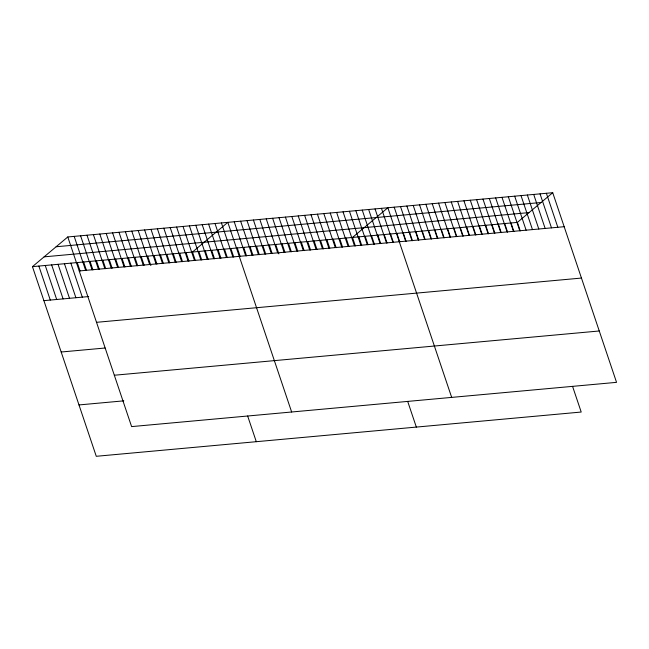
<?xml version="1.0" encoding="UTF-8"?>
<svg xmlns="http://www.w3.org/2000/svg" width="649" height="649" viewBox="0 0 649 649"><rect width="100%" height="100%" fill="white"/><g stroke="black" fill="none" stroke-linecap="round" stroke-linejoin="round"><path stroke-width="0.97" d="M572.564 386.366L581.212 412.042L96.271 456.296L32.45 266.65L67.788 236.958L552.729 192.704L616.55 382.35L131.617 426.604L67.788 236.958M32.45 266.65L517.383 222.396L552.729 192.704M56.13 246.758L541.063 202.504M44.116 256.85L529.049 212.604M79.235 270.949L564.168 226.704M43.889 300.649L88.702 296.561M96.523 322.318L581.455 278.064M61.176 352.009L105.073 348.01M114.329 375.236L599.262 330.982M78.983 404.935L123.797 400.847M546.385 193.28L557.824 227.28M540.041 193.864L551.488 227.856M533.705 194.44L545.144 228.44M527.361 195.016L538.8 229.016M521.017 195.6L532.464 229.592M514.681 196.176L526.12 230.176M517.383 222.396L520.247 230.898M508.337 196.752L519.776 230.752M511.047 222.98L513.903 231.482M501.993 197.337L513.44 231.328M504.703 223.556L507.567 232.058M495.658 197.913L507.096 231.912M498.359 224.132L501.223 232.634M489.314 198.489L500.752 232.488M492.023 224.716L494.879 233.218M482.97 199.073L494.416 233.064M485.679 225.292L488.543 233.794M476.634 199.649L488.072 233.648M479.335 225.868L482.199 234.37M470.29 200.225L481.728 234.224M472.999 226.452L475.855 234.946M463.946 200.809L475.384 234.8M466.655 227.028L469.511 235.53M457.602 201.385L469.049 235.384M460.311 227.604L463.175 236.106M451.266 201.961L462.705 235.96M453.967 228.188L456.831 236.682M444.922 202.545L456.361 236.536M447.632 228.764L450.487 237.266M438.578 203.121L450.025 237.12M441.288 229.34L444.151 237.842M432.242 203.697L443.681 237.696M434.944 229.924L437.807 238.418M425.898 204.281L437.337 238.272M428.608 230.5L431.463 239.002M419.554 204.857L431.001 238.856M422.264 231.076L425.127 239.578M413.218 205.433L424.657 239.432M415.92 231.661L418.783 240.154M406.874 206.017L418.313 240.008M409.584 232.237L412.44 240.738M400.53 206.593L411.977 240.592M403.24 232.813L406.104 241.314M394.194 207.169L405.633 241.168M396.896 233.397L399.76 241.89M451.672 397.391L387.851 207.753L352.504 237.445L355.368 245.947M390.56 233.973L393.416 242.475M381.45 208.337L392.888 242.328M384.216 234.549L387.072 243.051M375.049 208.921L386.488 242.913M377.872 235.133L380.736 243.626M368.648 209.505L380.087 243.497M371.528 235.709L374.392 244.211M362.247 210.089L373.686 244.081M365.192 236.285L368.048 244.787M355.847 210.674L367.285 244.665M358.848 236.869L361.712 245.363M349.446 211.258L360.885 245.249M407.686 401.406L416.334 427.091M343.045 211.842L354.484 245.833M346.104 238.029L348.967 246.531M336.636 212.426L348.083 246.417M339.703 238.613L342.567 247.115M330.236 213.01L341.682 247.001M333.302 239.197L336.166 247.699M323.835 213.594L335.282 247.585M326.901 239.781L329.765 248.283M317.434 214.178L328.881 248.169M320.501 240.365L323.364 248.867M311.033 214.762L322.48 248.754M314.1 240.949L316.963 249.451M304.632 215.346L316.079 249.338M307.699 241.533L310.563 250.035M298.232 215.93L309.678 249.922M301.298 242.118L304.162 250.619M291.831 216.515L303.27 250.506M294.897 242.702L297.761 251.204M285.43 217.099L296.869 251.09M288.497 243.286L291.36 251.788M279.029 217.683L290.468 251.674M282.096 243.87L284.952 252.372M272.629 218.267L284.067 252.258M275.695 244.454L278.875 253.897M266.228 218.851L277.667 252.842M269.294 245.038L272.15 253.54M259.827 219.435L271.266 253.426M262.894 245.622L265.749 254.124M253.426 220.019L264.865 254.01M256.493 246.206L259.349 254.708M247.026 220.603L258.464 254.595M250.092 246.79L252.948 255.292M240.625 221.187L252.063 255.179M243.691 247.374L246.547 255.876M234.224 221.771L245.663 255.763M237.291 247.959L240.146 256.46M291.644 411.993L227.823 222.356L192.477 252.047L195.341 260.549M230.882 248.543L233.745 257.045M221.423 222.94L232.861 256.931M224.481 249.127L227.345 257.629M215.022 223.524L226.46 257.515M218.08 249.711L220.944 258.213M208.613 224.108L220.06 258.099M211.679 250.295L214.543 258.797M202.212 224.692L213.659 258.683M205.279 250.879L208.142 259.381M195.811 225.276L207.258 259.267M198.878 251.463L201.742 259.965M189.411 225.86L200.857 259.851M247.658 416.009L256.298 441.693M183.01 226.444L194.457 260.436M186.076 252.631L188.94 261.133M176.609 227.028L188.056 261.02M179.676 253.215L182.539 261.717M170.208 227.612L181.655 261.604M173.275 253.8L176.139 262.301M163.808 228.197L175.254 262.188M166.874 254.384L169.738 262.886M157.407 228.781L168.845 262.772M160.473 254.968L163.337 263.47M151.006 229.365L162.445 263.356M154.073 255.552L156.936 264.054M144.605 229.949L156.044 263.94M147.672 256.136L150.852 265.579M138.205 230.533L149.643 264.524M141.271 256.72L144.127 265.222M131.804 231.117L143.242 265.108M134.87 257.304L137.726 265.806M125.403 231.701L136.842 265.692M128.47 257.888L131.325 266.39M119.002 232.285L130.441 266.277M122.069 258.472L124.924 266.974M112.602 232.869L124.04 266.861M115.668 259.056L118.524 267.558M106.201 233.453L117.639 267.445M109.267 259.641L112.123 268.142M99.8 234.038L111.239 268.029M102.867 260.225L105.722 268.727M93.399 234.622L104.838 268.613M96.458 260.809L99.321 269.311M86.998 235.206L98.437 269.197M90.057 261.393L92.921 269.895M80.598 235.79L92.036 269.781M83.656 261.977L86.52 270.479M74.189 236.374L85.636 270.365M77.255 262.561L80.119 271.063M70.855 263.145L82.301 297.145M64.454 263.729L75.901 297.729M58.053 264.313L69.5 298.313M51.652 264.897L63.091 298.897M45.252 265.482L56.69 299.481M38.851 266.066L50.289 300.065"/></g></svg>
